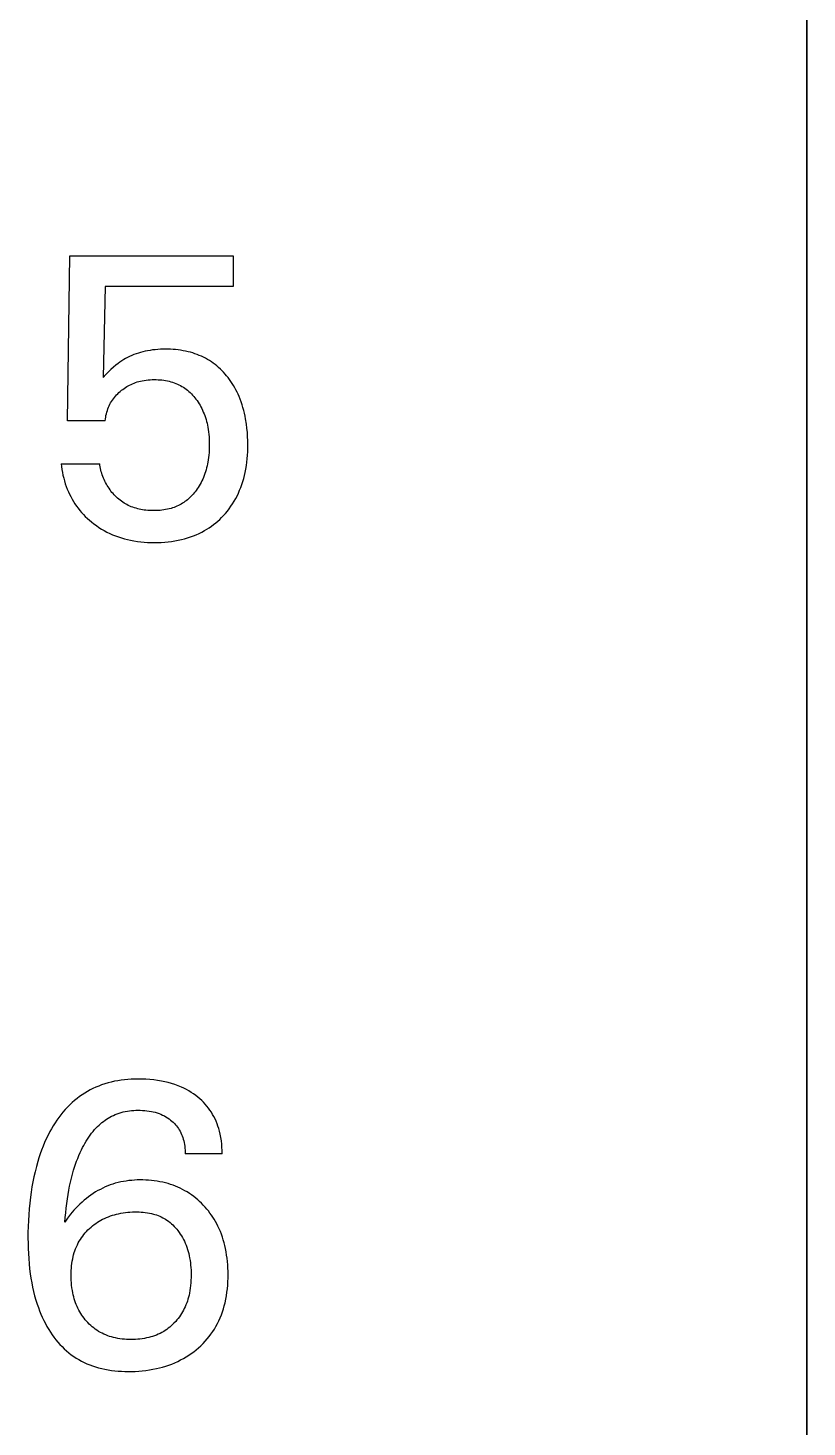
# Model space of a CAD drawing. Extents: x 10 to 622, y -523 to 292.
# Drawn here: x 296.551 to 297.503, y 103.135 to 104.844 of the extents above; entities that cross this region are included whole.
import ezdxf

# ---------------------------------------------------------------- set-up
doc = ezdxf.new("R2010")
doc.units = 0
doc.header["$LTSCALE"] = 5
doc.header["$MEASUREMENT"] = 0
doc.layers.get('0').update_dxf_attribs({"linetype": 'CONTINUOUS'})

msp = doc.modelspace()

# ---------------------------------------------------------------- linework, layer by layer
at = {"color": 7, "linetype": 'Continuous'}
for p, q in [((297.5029, 91.5918), (297.5029, 118.1169)), ((297.5029, 101.4931), (297.5029, 118.1169)), ((297.503, 91.5882), (297.503, 118.1133)), ((297.503, 101.4896), (297.503, 118.1133)), ((296.5996, 104.3641), (296.6025, 104.5654)), ((296.6025, 104.5654), (296.8018, 104.5654)), ((296.8018, 104.5654), (296.8018, 104.5278)), ((296.6457, 104.5278), (296.643, 104.417)), ((296.8018, 104.5278), (296.6457, 104.5278)), ((296.6635, 104.4357), (296.6613, 104.4341)), ((296.6658, 104.4373), (296.6635, 104.4357)), ((296.6682, 104.4387), (296.6658, 104.4373)), ((296.6705, 104.4401), (296.6682, 104.4387)), ((296.673, 104.4414), (296.6705, 104.4401)), ((296.6754, 104.4426), (296.673, 104.4414)), ((296.678, 104.4437), (296.6754, 104.4426)), ((296.6806, 104.4448), (296.678, 104.4437)), ((296.6833, 104.4458), (296.6806, 104.4448)), ((296.6861, 104.4467), (296.6833, 104.4458)), ((296.6889, 104.4475), (296.6861, 104.4467)), ((296.6917, 104.4483), (296.6889, 104.4475)), ((296.6945, 104.4489), (296.6917, 104.4483)), ((296.6973, 104.4495), (296.6945, 104.4489)), ((296.7004, 104.45), (296.6973, 104.4495)), ((296.7036, 104.4505), (296.7004, 104.45)), ((296.7067, 104.4508), (296.7036, 104.4505)), ((296.7099, 104.4511), (296.7067, 104.4508)), ((296.713, 104.4513), (296.7099, 104.4511)), ((296.7162, 104.4514), (296.713, 104.4513)), ((296.7194, 104.4514), (296.7162, 104.4514)), ((296.7225, 104.4514), (296.7194, 104.4514)), ((296.7255, 104.4513), (296.7225, 104.4514)), ((296.7286, 104.4511), (296.7255, 104.4513)), ((296.7317, 104.4509), (296.7286, 104.4511)), ((296.7348, 104.4505), (296.7317, 104.4509)), ((296.7378, 104.4501), (296.7348, 104.4505)), ((296.7409, 104.4496), (296.7378, 104.4501)), ((296.7439, 104.449), (296.7409, 104.4496)), ((296.7469, 104.4484), (296.7439, 104.449)), ((296.7499, 104.4476), (296.7469, 104.4484)), ((296.7526, 104.4468), (296.7499, 104.4476)), ((296.7552, 104.4459), (296.7526, 104.4468)), ((296.7579, 104.445), (296.7552, 104.4459)), ((296.7605, 104.4439), (296.7579, 104.445)), ((296.7631, 104.4428), (296.7605, 104.4439)), ((296.7656, 104.4416), (296.7631, 104.4428)), ((296.7681, 104.4403), (296.7656, 104.4416)), ((296.7706, 104.439), (296.7681, 104.4403)), ((296.773, 104.4375), (296.7706, 104.439)), ((296.7753, 104.436), (296.773, 104.4375)), ((296.7776, 104.4344), (296.7753, 104.436)), ((296.6463, 104.4204), (296.643, 104.417)), ((296.6496, 104.4238), (296.6463, 104.4204)), ((296.6526, 104.4267), (296.6496, 104.4238)), ((296.6557, 104.4295), (296.6526, 104.4267)), ((296.6585, 104.4319), (296.6557, 104.4295)), ((296.6613, 104.4341), (296.6585, 104.4319)), ((296.7799, 104.4327), (296.7776, 104.4344)), ((296.7821, 104.431), (296.7799, 104.4327)), ((296.7842, 104.4291), (296.7821, 104.431)), ((296.7863, 104.4272), (296.7842, 104.4291)), ((296.7883, 104.4253), (296.7863, 104.4272)), ((296.7903, 104.4232), (296.7883, 104.4253)), ((296.7921, 104.4211), (296.7903, 104.4232)), ((296.794, 104.419), (296.7921, 104.4211)), ((296.7957, 104.4168), (296.794, 104.419)), ((296.6655, 104.4012), (296.667, 104.4024)), ((296.667, 104.4024), (296.6686, 104.4035)), ((296.6686, 104.4035), (296.6703, 104.4046)), ((296.6703, 104.4046), (296.672, 104.4057)), ((296.672, 104.4057), (296.6737, 104.4067)), ((296.6737, 104.4067), (296.6754, 104.4076)), ((296.6754, 104.4076), (296.6772, 104.4085)), ((296.6772, 104.4085), (296.679, 104.4093)), ((296.679, 104.4093), (296.6809, 104.4101)), ((296.6809, 104.4101), (296.6828, 104.4108)), ((296.6828, 104.4108), (296.6847, 104.4114)), ((296.6847, 104.4114), (296.6867, 104.4119)), ((296.6867, 104.4119), (296.6886, 104.4124)), ((296.6886, 104.4124), (296.6906, 104.4129)), ((296.6906, 104.4129), (296.6931, 104.4133)), ((296.6931, 104.4133), (296.6956, 104.4137)), ((296.6956, 104.4137), (296.6981, 104.414)), ((296.6981, 104.414), (296.7006, 104.4142)), ((296.7006, 104.4142), (296.7032, 104.4143)), ((296.7032, 104.4143), (296.7057, 104.4143)), ((296.7057, 104.4143), (296.708, 104.4143)), ((296.708, 104.4143), (296.7103, 104.4142)), ((296.7103, 104.4142), (296.7125, 104.4141)), ((296.7125, 104.4141), (296.7148, 104.4139)), ((296.7148, 104.4139), (296.7171, 104.4136)), ((296.7171, 104.4136), (296.7193, 104.4132)), ((296.7193, 104.4132), (296.7216, 104.4128)), ((296.7216, 104.4128), (296.7238, 104.4123)), ((296.7238, 104.4123), (296.726, 104.4117)), ((296.726, 104.4117), (296.728, 104.4111)), ((296.728, 104.4111), (296.73, 104.4104)), ((296.73, 104.4104), (296.7319, 104.4096)), ((296.7319, 104.4096), (296.7338, 104.4088)), ((296.7338, 104.4088), (296.7357, 104.4079)), ((296.7357, 104.4079), (296.7376, 104.407)), ((296.7376, 104.407), (296.7394, 104.406)), ((296.7394, 104.406), (296.7412, 104.4049)), ((296.7412, 104.4049), (296.7429, 104.4037)), ((296.7429, 104.4037), (296.7446, 104.4025)), ((296.7446, 104.4025), (296.7463, 104.4012)), ((296.7975, 104.4144), (296.7957, 104.4168)), ((296.7992, 104.412), (296.7975, 104.4144)), ((296.8009, 104.4095), (296.7992, 104.412)), ((296.8024, 104.4069), (296.8009, 104.4095)), ((296.8039, 104.4044), (296.8024, 104.4069)), ((296.8053, 104.4017), (296.8039, 104.4044)), ((296.8067, 104.3991), (296.8053, 104.4017)), ((296.6514, 104.3841), (296.6523, 104.3859)), ((296.6523, 104.3859), (296.6533, 104.3876)), ((296.6533, 104.3876), (296.6544, 104.3893)), ((296.6544, 104.3893), (296.6556, 104.391)), ((296.6556, 104.391), (296.6568, 104.3926)), ((296.6568, 104.3926), (296.6581, 104.3942)), ((296.6581, 104.3942), (296.6595, 104.3957)), ((296.6595, 104.3957), (296.6609, 104.3971)), ((296.6609, 104.3971), (296.6624, 104.3985)), ((296.6624, 104.3985), (296.6639, 104.3999)), ((296.6639, 104.3999), (296.6655, 104.4012)), ((296.7463, 104.4012), (296.7479, 104.3998)), ((296.7479, 104.3998), (296.7494, 104.3984)), ((296.7494, 104.3984), (296.7509, 104.3969)), ((296.7509, 104.3969), (296.7524, 104.3953)), ((296.7524, 104.3953), (296.7538, 104.3937)), ((296.7538, 104.3937), (296.7551, 104.3921)), ((296.7551, 104.3921), (296.7565, 104.3904)), ((296.7565, 104.3904), (296.7578, 104.3886)), ((296.7578, 104.3886), (296.7591, 104.3867)), ((296.7591, 104.3867), (296.7603, 104.3848)), ((296.7603, 104.3848), (296.7615, 104.3829)), ((296.8079, 104.3964), (296.8067, 104.3991)), ((296.8091, 104.3937), (296.8079, 104.3964)), ((296.8105, 104.3903), (296.8091, 104.3937)), ((296.8117, 104.387), (296.8105, 104.3903)), ((296.8129, 104.3836), (296.8117, 104.387)), ((296.6459, 104.3662), (296.6462, 104.3683)), ((296.6462, 104.3683), (296.6466, 104.3704)), ((296.6466, 104.3704), (296.6471, 104.3725)), ((296.6471, 104.3725), (296.6476, 104.3746)), ((296.6476, 104.3746), (296.6483, 104.3766)), ((296.6483, 104.3766), (296.649, 104.3786)), ((296.649, 104.3786), (296.6497, 104.3805)), ((296.6497, 104.3805), (296.6505, 104.3823)), ((296.6505, 104.3823), (296.6514, 104.3841)), ((296.7615, 104.3829), (296.7626, 104.3809)), ((296.7626, 104.3809), (296.7636, 104.3789)), ((296.7636, 104.3789), (296.7646, 104.3768)), ((296.7646, 104.3768), (296.7655, 104.3747)), ((296.7655, 104.3747), (296.7664, 104.3725)), ((296.7664, 104.3725), (296.7673, 104.3703)), ((296.7673, 104.3703), (296.7681, 104.368)), ((296.7681, 104.368), (296.7688, 104.3657)), ((296.8139, 104.3802), (296.8129, 104.3836)), ((296.8149, 104.3767), (296.8139, 104.3802)), ((296.8157, 104.3733), (296.8149, 104.3767)), ((296.8165, 104.3698), (296.8157, 104.3733)), ((296.8172, 104.3663), (296.8165, 104.3698)), ((296.6457, 104.3641), (296.5996, 104.3641)), ((296.6457, 104.3641), (296.6459, 104.3662)), ((296.7688, 104.3657), (296.7694, 104.3633)), ((296.7694, 104.3633), (296.77, 104.361)), ((296.77, 104.361), (296.7705, 104.3586)), ((296.7705, 104.3586), (296.771, 104.3563)), ((296.771, 104.3563), (296.7715, 104.3533)), ((296.7715, 104.3533), (296.7719, 104.3503)), ((296.7719, 104.3503), (296.7722, 104.3472)), ((296.8182, 104.36), (296.8172, 104.3663)), ((296.8188, 104.3549), (296.8182, 104.36)), ((296.8193, 104.3498), (296.8188, 104.3549)), ((296.7722, 104.3472), (296.7725, 104.3442)), ((296.7725, 104.3442), (296.7727, 104.3412)), ((296.7727, 104.3412), (296.7728, 104.3381)), ((296.7728, 104.3381), (296.7728, 104.3351)), ((296.7728, 104.3351), (296.7728, 104.3318)), ((296.8196, 104.3448), (296.8193, 104.3498)), ((296.8198, 104.3397), (296.8196, 104.3448)), ((296.8199, 104.3346), (296.8198, 104.3397)), ((296.8198, 104.3303), (296.8199, 104.3346)), ((296.7715, 104.3165), (296.771, 104.3136)), ((296.7719, 104.3193), (296.7715, 104.3165)), ((296.7722, 104.3222), (296.7719, 104.3193)), ((296.7725, 104.3254), (296.7722, 104.3222)), ((296.7727, 104.3286), (296.7725, 104.3254)), ((296.7728, 104.3318), (296.7727, 104.3286)), ((296.8186, 104.3134), (296.8191, 104.3176)), ((296.8191, 104.3176), (296.8194, 104.3219)), ((296.8194, 104.3219), (296.8197, 104.3261)), ((296.8197, 104.3261), (296.8198, 104.3303)), ((296.5918, 104.3116), (296.5922, 104.3081)), ((296.5918, 104.3116), (296.6389, 104.3116)), ((296.5922, 104.3081), (296.5927, 104.3045)), ((296.5927, 104.3045), (296.5933, 104.301)), ((296.5933, 104.301), (296.594, 104.2975)), ((296.6391, 104.3097), (296.6389, 104.3116)), ((296.6394, 104.3077), (296.6391, 104.3097)), ((296.6398, 104.3057), (296.6394, 104.3077)), ((296.6403, 104.3038), (296.6398, 104.3057)), ((296.6408, 104.3018), (296.6403, 104.3038)), ((296.6414, 104.2999), (296.6408, 104.3018)), ((296.642, 104.2979), (296.6414, 104.2999)), ((296.7674, 104.2995), (296.7665, 104.2972)), ((296.7681, 104.3018), (296.7674, 104.2995)), ((296.7688, 104.3041), (296.7681, 104.3018)), ((296.7695, 104.3065), (296.7688, 104.3041)), ((296.77, 104.3089), (296.7695, 104.3065)), ((296.7706, 104.3113), (296.77, 104.3089)), ((296.771, 104.3136), (296.7706, 104.3113)), ((296.8157, 104.2972), (296.8166, 104.3009)), ((296.8166, 104.3009), (296.8174, 104.3051)), ((296.8174, 104.3051), (296.8181, 104.3092)), ((296.8181, 104.3092), (296.8186, 104.3134)), ((296.594, 104.2975), (296.5949, 104.294)), ((296.5949, 104.294), (296.5958, 104.2905)), ((296.5958, 104.2905), (296.5969, 104.2871)), ((296.5969, 104.2871), (296.5981, 104.2837)), ((296.5981, 104.2837), (296.5993, 104.2805)), ((296.6427, 104.296), (296.642, 104.2979)), ((296.6435, 104.2941), (296.6427, 104.296)), ((296.6443, 104.2922), (296.6435, 104.2941)), ((296.6452, 104.2904), (296.6443, 104.2922)), ((296.6461, 104.2885), (296.6452, 104.2904)), ((296.6471, 104.2867), (296.6461, 104.2885)), ((296.6481, 104.2849), (296.6471, 104.2867)), ((296.6492, 104.2832), (296.6481, 104.2849)), ((296.6503, 104.2815), (296.6492, 104.2832)), ((296.7593, 104.2827), (296.758, 104.2808)), ((296.7605, 104.2847), (296.7593, 104.2827)), ((296.7617, 104.2867), (296.7605, 104.2847)), ((296.7627, 104.2887), (296.7617, 104.2867)), ((296.7638, 104.2908), (296.7627, 104.2887)), ((296.7647, 104.2928), (296.7638, 104.2908)), ((296.7656, 104.2949), (296.7647, 104.2928)), ((296.7665, 104.2972), (296.7656, 104.2949)), ((296.8098, 104.2791), (296.8112, 104.2826)), ((296.8112, 104.2826), (296.8125, 104.2862)), ((296.8125, 104.2862), (296.8137, 104.2898)), ((296.8137, 104.2898), (296.8148, 104.2935)), ((296.8148, 104.2935), (296.8157, 104.2972)), ((296.5993, 104.2805), (296.6006, 104.2774)), ((296.6006, 104.2774), (296.602, 104.2744)), ((296.602, 104.2744), (296.6035, 104.2714)), ((296.6035, 104.2714), (296.6051, 104.2684)), ((296.6051, 104.2684), (296.6067, 104.2655)), ((296.6067, 104.2655), (296.6085, 104.2627)), ((296.6515, 104.2798), (296.6503, 104.2815)), ((296.6527, 104.2782), (296.6515, 104.2798)), ((296.6539, 104.2766), (296.6527, 104.2782)), ((296.6552, 104.2751), (296.6539, 104.2766)), ((296.6566, 104.2736), (296.6552, 104.2751)), ((296.6579, 104.2722), (296.6566, 104.2736)), ((296.6594, 104.2708), (296.6579, 104.2722)), ((296.6608, 104.2695), (296.6594, 104.2708)), ((296.6623, 104.2682), (296.6608, 104.2695)), ((296.6638, 104.2669), (296.6623, 104.2682)), ((296.6654, 104.2657), (296.6638, 104.2669)), ((296.667, 104.2646), (296.6654, 104.2657)), ((296.7431, 104.2653), (296.7416, 104.2642)), ((296.7447, 104.2664), (296.7431, 104.2653)), ((296.7462, 104.2676), (296.7447, 104.2664)), ((296.7476, 104.2689), (296.7462, 104.2676)), ((296.7491, 104.2702), (296.7476, 104.2689)), ((296.7504, 104.2716), (296.7491, 104.2702)), ((296.7518, 104.273), (296.7504, 104.2716)), ((296.7531, 104.2744), (296.7518, 104.273)), ((296.7543, 104.2759), (296.7531, 104.2744)), ((296.7555, 104.2774), (296.7543, 104.2759)), ((296.7567, 104.2789), (296.7555, 104.2774)), ((296.758, 104.2808), (296.7567, 104.2789)), ((296.8013, 104.2626), (296.8032, 104.2657)), ((296.8032, 104.2657), (296.805, 104.2689)), ((296.805, 104.2689), (296.8067, 104.2721)), ((296.8067, 104.2721), (296.8083, 104.2756)), ((296.8083, 104.2756), (296.8098, 104.2791)), ((296.6085, 104.2627), (296.6104, 104.2599)), ((296.6104, 104.2599), (296.6124, 104.2572)), ((296.6124, 104.2572), (296.6145, 104.2546)), ((296.6145, 104.2546), (296.6167, 104.252)), ((296.6167, 104.252), (296.619, 104.2496)), ((296.619, 104.2496), (296.6213, 104.2471)), ((296.6687, 104.2635), (296.667, 104.2646)), ((296.6703, 104.2625), (296.6687, 104.2635)), ((296.672, 104.2616), (296.6703, 104.2625)), ((296.6738, 104.2607), (296.672, 104.2616)), ((296.6756, 104.2598), (296.6738, 104.2607)), ((296.6775, 104.259), (296.6756, 104.2598)), ((296.6794, 104.2583), (296.6775, 104.259)), ((296.6813, 104.2577), (296.6794, 104.2583)), ((296.6833, 104.2571), (296.6813, 104.2577)), ((296.6853, 104.2566), (296.6833, 104.2571)), ((296.6873, 104.2561), (296.6853, 104.2566)), ((296.6893, 104.2557), (296.6873, 104.2561)), ((296.6913, 104.2553), (296.6893, 104.2557)), ((296.6933, 104.255), (296.6913, 104.2553)), ((296.6954, 104.2548), (296.6933, 104.255)), ((296.6975, 104.2546), (296.6954, 104.2548)), ((296.6995, 104.2545), (296.6975, 104.2546)), ((296.7016, 104.2544), (296.6995, 104.2545)), ((296.7036, 104.2543), (296.7016, 104.2544)), ((296.7057, 104.2543), (296.7036, 104.2543)), ((296.708, 104.2544), (296.7057, 104.2543)), ((296.7103, 104.2545), (296.708, 104.2544)), ((296.7126, 104.2546), (296.7103, 104.2545)), ((296.7149, 104.2548), (296.7126, 104.2546)), ((296.7172, 104.2551), (296.7149, 104.2548)), ((296.7194, 104.2555), (296.7172, 104.2551)), ((296.7217, 104.2559), (296.7194, 104.2555)), ((296.7239, 104.2564), (296.7217, 104.2559)), ((296.7261, 104.257), (296.7239, 104.2564)), ((296.7279, 104.2576), (296.7261, 104.257)), ((296.7297, 104.2582), (296.7279, 104.2576)), ((296.7315, 104.2589), (296.7297, 104.2582)), ((296.7332, 104.2596), (296.7315, 104.2589)), ((296.735, 104.2604), (296.7332, 104.2596)), ((296.7367, 104.2613), (296.735, 104.2604)), ((296.7383, 104.2622), (296.7367, 104.2613)), ((296.74, 104.2632), (296.7383, 104.2622)), ((296.7416, 104.2642), (296.74, 104.2632)), ((296.7878, 104.2458), (296.7901, 104.2482)), ((296.7901, 104.2482), (296.7926, 104.2509)), ((296.7926, 104.2509), (296.7949, 104.2537)), ((296.7949, 104.2537), (296.7971, 104.2566)), ((296.7971, 104.2566), (296.7992, 104.2596)), ((296.7992, 104.2596), (296.8013, 104.2626)), ((296.6213, 104.2471), (296.6238, 104.2448)), ((296.6238, 104.2448), (296.6263, 104.2426)), ((296.6263, 104.2426), (296.6289, 104.2404)), ((296.6289, 104.2404), (296.6318, 104.2381)), ((296.6318, 104.2381), (296.6349, 104.2359)), ((296.6349, 104.2359), (296.638, 104.2338)), ((296.638, 104.2338), (296.6411, 104.2318)), ((296.6411, 104.2318), (296.6444, 104.2299)), ((296.7671, 104.2299), (296.7699, 104.2316)), ((296.7699, 104.2316), (296.7727, 104.2334)), ((296.7727, 104.2334), (296.7754, 104.2352)), ((296.7754, 104.2352), (296.778, 104.2372)), ((296.778, 104.2372), (296.7806, 104.2392)), ((296.7806, 104.2392), (296.7831, 104.2413)), ((296.7831, 104.2413), (296.7855, 104.2436)), ((296.7855, 104.2436), (296.7878, 104.2458)), ((296.6444, 104.2299), (296.6477, 104.2281)), ((296.6477, 104.2281), (296.6511, 104.2264)), ((296.6511, 104.2264), (296.6546, 104.2249)), ((296.6546, 104.2249), (296.6582, 104.2234)), ((296.6582, 104.2234), (296.6618, 104.2221)), ((296.6618, 104.2221), (296.6655, 104.2209)), ((296.6655, 104.2209), (296.6692, 104.2199)), ((296.6692, 104.2199), (296.6729, 104.2189)), ((296.6729, 104.2189), (296.6767, 104.2181)), ((296.6767, 104.2181), (296.6808, 104.2173)), ((296.6808, 104.2173), (296.6849, 104.2167)), ((296.6849, 104.2167), (296.689, 104.2162)), ((296.689, 104.2162), (296.6932, 104.2158)), ((296.6932, 104.2158), (296.6974, 104.2155)), ((296.6974, 104.2155), (296.7015, 104.2153)), ((296.7015, 104.2153), (296.7057, 104.2153)), ((296.7057, 104.2153), (296.7099, 104.2153)), ((296.7099, 104.2153), (296.7141, 104.2155)), ((296.7141, 104.2155), (296.7183, 104.2157)), ((296.7183, 104.2157), (296.7224, 104.2161)), ((296.7224, 104.2161), (296.7266, 104.2166)), ((296.7266, 104.2166), (296.7307, 104.2173)), ((296.7307, 104.2173), (296.7349, 104.218)), ((296.7349, 104.218), (296.7389, 104.2189)), ((296.7389, 104.2189), (296.7426, 104.2199)), ((296.7426, 104.2199), (296.7462, 104.2209)), ((296.7462, 104.2209), (296.7498, 104.2221)), ((296.7498, 104.2221), (296.7534, 104.2234)), ((296.7534, 104.2234), (296.7569, 104.2249)), ((296.7569, 104.2249), (296.7604, 104.2264)), ((296.7604, 104.2264), (296.7638, 104.2281)), ((296.7638, 104.2281), (296.7671, 104.2299)), ((296.6307, 103.5485), (296.6273, 103.5467)), ((296.6341, 103.5501), (296.6307, 103.5485)), ((296.6377, 103.5515), (296.6341, 103.5501)), ((296.6412, 103.5529), (296.6377, 103.5515)), ((296.6451, 103.5542), (296.6412, 103.5529)), ((296.6491, 103.5554), (296.6451, 103.5542)), ((296.653, 103.5564), (296.6491, 103.5554)), ((296.6571, 103.5573), (296.653, 103.5564)), ((296.6611, 103.558), (296.6571, 103.5573)), ((296.6652, 103.5586), (296.6611, 103.558)), ((296.6693, 103.5591), (296.6652, 103.5586)), ((296.6734, 103.5595), (296.6693, 103.5591)), ((296.6775, 103.5598), (296.6734, 103.5595)), ((296.6816, 103.56), (296.6775, 103.5598)), ((296.6857, 103.56), (296.6816, 103.56)), ((296.6905, 103.56), (296.6857, 103.56)), ((296.6953, 103.5598), (296.6905, 103.56)), ((296.7001, 103.5595), (296.6953, 103.5598)), ((296.7049, 103.559), (296.7001, 103.5595)), ((296.7096, 103.5584), (296.7049, 103.559)), ((296.7143, 103.5576), (296.7096, 103.5584)), ((296.7185, 103.5567), (296.7143, 103.5576)), ((296.7226, 103.5557), (296.7185, 103.5567)), ((296.7267, 103.5546), (296.7226, 103.5557)), ((296.7308, 103.5533), (296.7267, 103.5546)), ((296.7348, 103.5518), (296.7308, 103.5533)), ((296.7387, 103.5502), (296.7348, 103.5518)), ((296.7418, 103.5487), (296.7387, 103.5502)), ((296.7448, 103.5472), (296.7418, 103.5487)), ((296.7478, 103.5455), (296.7448, 103.5472)), ((296.6054, 103.5315), (296.6024, 103.5287)), ((296.6082, 103.534), (296.6054, 103.5315)), ((296.6112, 103.5364), (296.6082, 103.534)), ((296.6143, 103.5387), (296.6112, 103.5364)), ((296.6174, 103.5409), (296.6143, 103.5387)), ((296.6206, 103.5429), (296.6174, 103.5409)), ((296.6239, 103.5449), (296.6206, 103.5429)), ((296.6273, 103.5467), (296.6239, 103.5449)), ((296.7507, 103.5438), (296.7478, 103.5455)), ((296.7535, 103.5419), (296.7507, 103.5438)), ((296.7562, 103.5399), (296.7535, 103.5419)), ((296.7589, 103.5378), (296.7562, 103.5399)), ((296.7612, 103.5358), (296.7589, 103.5378)), ((296.7635, 103.5337), (296.7612, 103.5358)), ((296.7657, 103.5316), (296.7635, 103.5337)), ((296.7678, 103.5293), (296.7657, 103.5316)), ((296.589, 103.5132), (296.5866, 103.5099)), ((296.5915, 103.5165), (296.589, 103.5132)), ((296.594, 103.5197), (296.5915, 103.5165)), ((296.5967, 103.5228), (296.594, 103.5197)), ((296.5995, 103.5258), (296.5967, 103.5228)), ((296.6024, 103.5287), (296.5995, 103.5258)), ((296.6494, 103.5123), (296.6514, 103.5135)), ((296.6514, 103.5135), (296.6535, 103.5146)), ((296.6535, 103.5146), (296.6556, 103.5156)), ((296.6556, 103.5156), (296.6578, 103.5166)), ((296.6578, 103.5166), (296.6602, 103.5175)), ((296.6602, 103.5175), (296.6626, 103.5184)), ((296.6626, 103.5184), (296.6651, 103.5192)), ((296.6651, 103.5192), (296.6676, 103.5198)), ((296.6676, 103.5198), (296.6702, 103.5204)), ((296.6702, 103.5204), (296.6727, 103.5209)), ((296.6727, 103.5209), (296.6753, 103.5212)), ((296.6753, 103.5212), (296.6779, 103.5215)), ((296.6779, 103.5215), (296.6805, 103.5218)), ((296.6805, 103.5218), (296.6831, 103.5219)), ((296.6831, 103.5219), (296.6857, 103.522)), ((296.6857, 103.522), (296.6884, 103.5219)), ((296.6884, 103.5219), (296.6912, 103.5218)), ((296.6912, 103.5218), (296.6939, 103.5216)), ((296.6939, 103.5216), (296.6966, 103.5213)), ((296.6966, 103.5213), (296.6993, 103.521)), ((296.6993, 103.521), (296.702, 103.5205)), ((296.702, 103.5205), (296.7044, 103.52)), ((296.7044, 103.52), (296.7067, 103.5194)), ((296.7067, 103.5194), (296.7091, 103.5187)), ((296.7091, 103.5187), (296.7114, 103.5179)), ((296.7114, 103.5179), (296.7136, 103.517)), ((296.7136, 103.517), (296.7158, 103.516)), ((296.7158, 103.516), (296.7179, 103.515)), ((296.7179, 103.515), (296.7198, 103.5139)), ((296.7198, 103.5139), (296.7218, 103.5127)), ((296.7698, 103.527), (296.7678, 103.5293)), ((296.7718, 103.5246), (296.7698, 103.527)), ((296.7736, 103.5221), (296.7718, 103.5246)), ((296.7753, 103.5195), (296.7736, 103.5221)), ((296.7769, 103.5168), (296.7753, 103.5195)), ((296.7784, 103.5141), (296.7769, 103.5168)), ((296.7798, 103.5113), (296.7784, 103.5141)), ((296.5781, 103.4959), (296.5758, 103.4914)), ((296.5801, 103.4994), (296.5781, 103.4959)), ((296.5822, 103.503), (296.5801, 103.4994)), ((296.5844, 103.5065), (296.5822, 103.503)), ((296.5866, 103.5099), (296.5844, 103.5065)), ((296.629, 103.4938), (296.6308, 103.4961)), ((296.6308, 103.4961), (296.6327, 103.4983)), ((296.6327, 103.4983), (296.6347, 103.5005)), ((296.6347, 103.5005), (296.6364, 103.5022)), ((296.6364, 103.5022), (296.6381, 103.5038)), ((296.6381, 103.5038), (296.6399, 103.5054)), ((296.6399, 103.5054), (296.6417, 103.5069)), ((296.6417, 103.5069), (296.6436, 103.5083)), ((296.6436, 103.5083), (296.6455, 103.5097)), ((296.6455, 103.5097), (296.6474, 103.511)), ((296.6474, 103.511), (296.6494, 103.5123)), ((296.7218, 103.5127), (296.7236, 103.5114)), ((296.7236, 103.5114), (296.7254, 103.51)), ((296.7254, 103.51), (296.7272, 103.5085)), ((296.7272, 103.5085), (296.7286, 103.5072)), ((296.7286, 103.5072), (296.7301, 103.5058)), ((296.7301, 103.5058), (296.7314, 103.5043)), ((296.7314, 103.5043), (296.7327, 103.5028)), ((296.7327, 103.5028), (296.7339, 103.5012)), ((296.7339, 103.5012), (296.7351, 103.4996)), ((296.7351, 103.4996), (296.7361, 103.4979)), ((296.7361, 103.4979), (296.7371, 103.4962)), ((296.7371, 103.4962), (296.7381, 103.4943)), ((296.7811, 103.5084), (296.7798, 103.5113)), ((296.7823, 103.5055), (296.7811, 103.5084)), ((296.7833, 103.5025), (296.7823, 103.5055)), ((296.7843, 103.4995), (296.7833, 103.5025)), ((296.7851, 103.4965), (296.7843, 103.4995)), ((296.7861, 103.4926), (296.7851, 103.4965)), ((296.5716, 103.4825), (296.5697, 103.4779)), ((296.5737, 103.487), (296.5716, 103.4825)), ((296.5758, 103.4914), (296.5737, 103.487)), ((296.618, 103.4763), (296.6194, 103.4789)), ((296.6194, 103.4789), (296.6208, 103.4815)), ((296.6208, 103.4815), (296.6223, 103.4841)), ((296.6223, 103.4841), (296.6238, 103.4866)), ((296.6238, 103.4866), (296.6255, 103.489)), ((296.6255, 103.489), (296.6272, 103.4914)), ((296.6272, 103.4914), (296.629, 103.4938)), ((296.7381, 103.4943), (296.7389, 103.4925)), ((296.7389, 103.4925), (296.7397, 103.4906)), ((296.7397, 103.4906), (296.7404, 103.4886)), ((296.7404, 103.4886), (296.741, 103.4867)), ((296.741, 103.4867), (296.7415, 103.4847)), ((296.7415, 103.4847), (296.742, 103.4824)), ((296.742, 103.4824), (296.7424, 103.4802)), ((296.7424, 103.4802), (296.7428, 103.4779)), ((296.7868, 103.4886), (296.7861, 103.4926)), ((296.7875, 103.4847), (296.7868, 103.4886)), ((296.7879, 103.4807), (296.7875, 103.4847)), ((296.7882, 103.4767), (296.7879, 103.4807)), ((296.5647, 103.4639), (296.5632, 103.4592)), ((296.5662, 103.4686), (296.5647, 103.4639)), ((296.5679, 103.4733), (296.5662, 103.4686)), ((296.5697, 103.4779), (296.5679, 103.4733)), ((296.6107, 103.4596), (296.6121, 103.4631)), ((296.6121, 103.4631), (296.6135, 103.4667)), ((296.6135, 103.4667), (296.615, 103.4702)), ((296.615, 103.4702), (296.6167, 103.4737)), ((296.6167, 103.4737), (296.618, 103.4763)), ((296.7428, 103.4779), (296.743, 103.4756)), ((296.743, 103.4756), (296.7432, 103.4733)), ((296.7432, 103.4733), (296.7433, 103.471)), ((296.7433, 103.471), (296.7433, 103.4688)), ((296.7884, 103.4688), (296.7433, 103.4688)), ((296.7884, 103.4727), (296.7882, 103.4767)), ((296.7884, 103.4688), (296.7884, 103.4727)), ((296.5599, 103.4469), (296.5585, 103.4407)), ((296.5615, 103.4531), (296.5599, 103.4469)), ((296.5632, 103.4592), (296.5615, 103.4531)), ((296.6057, 103.4438), (296.607, 103.4487)), ((296.607, 103.4487), (296.6082, 103.4523)), ((296.6082, 103.4523), (296.6094, 103.4559)), ((296.6094, 103.4559), (296.6107, 103.4596)), ((296.5561, 103.4283), (296.5551, 103.422)), ((296.5573, 103.4345), (296.5561, 103.4283)), ((296.5585, 103.4407), (296.5573, 103.4345)), ((296.6012, 103.4242), (296.6021, 103.4291)), ((296.6021, 103.4291), (296.6032, 103.4341)), ((296.6032, 103.4341), (296.6044, 103.439)), ((296.6044, 103.439), (296.6057, 103.4438)), ((296.6456, 103.4282), (296.6426, 103.4268)), ((296.6487, 103.4295), (296.6456, 103.4282)), ((296.6518, 103.4307), (296.6487, 103.4295)), ((296.6549, 103.4317), (296.6518, 103.4307)), ((296.658, 103.4327), (296.6549, 103.4317)), ((296.6613, 103.4336), (296.658, 103.4327)), ((296.6646, 103.4343), (296.6613, 103.4336)), ((296.6679, 103.435), (296.6646, 103.4343)), ((296.6713, 103.4355), (296.6679, 103.435)), ((296.6746, 103.436), (296.6713, 103.4355)), ((296.678, 103.4363), (296.6746, 103.436)), ((296.6814, 103.4366), (296.678, 103.4363)), ((296.6848, 103.4368), (296.6814, 103.4366)), ((296.6881, 103.4368), (296.6848, 103.4368)), ((296.6916, 103.4368), (296.6881, 103.4368)), ((296.6951, 103.4367), (296.6916, 103.4368)), ((296.6986, 103.4365), (296.6951, 103.4367)), ((296.7021, 103.4362), (296.6986, 103.4365)), ((296.7056, 103.4358), (296.7021, 103.4362)), ((296.7091, 103.4353), (296.7056, 103.4358)), ((296.7125, 103.4347), (296.7091, 103.4353)), ((296.7159, 103.434), (296.7125, 103.4347)), ((296.7193, 103.4331), (296.7159, 103.434)), ((296.7224, 103.4323), (296.7193, 103.4331)), ((296.7255, 103.4313), (296.7224, 103.4323)), ((296.7285, 103.4303), (296.7255, 103.4313)), ((296.7315, 103.4292), (296.7285, 103.4303)), ((296.7345, 103.428), (296.7315, 103.4292)), ((296.7374, 103.4266), (296.7345, 103.428)), ((296.5543, 103.4157), (296.5534, 103.4086)), ((296.5551, 103.422), (296.5543, 103.4157)), ((296.5986, 103.408), (296.5994, 103.4136)), ((296.5994, 103.4136), (296.6003, 103.4192)), ((296.6003, 103.4192), (296.6012, 103.4242)), ((296.6199, 103.412), (296.6173, 103.4097)), ((296.6226, 103.4142), (296.6199, 103.412)), ((296.6254, 103.4163), (296.6226, 103.4142)), ((296.6282, 103.4184), (296.6254, 103.4163)), ((296.6311, 103.4203), (296.6282, 103.4184)), ((296.6339, 103.4221), (296.6311, 103.4203)), ((296.6368, 103.4238), (296.6339, 103.4221)), ((296.6397, 103.4253), (296.6368, 103.4238)), ((296.6426, 103.4268), (296.6397, 103.4253)), ((296.7402, 103.4252), (296.7374, 103.4266)), ((296.7431, 103.4237), (296.7402, 103.4252)), ((296.7458, 103.4221), (296.7431, 103.4237)), ((296.7485, 103.4204), (296.7458, 103.4221)), ((296.7511, 103.4186), (296.7485, 103.4204)), ((296.7537, 103.4167), (296.7511, 103.4186)), ((296.7562, 103.4147), (296.7537, 103.4167)), ((296.7586, 103.4126), (296.7562, 103.4147)), ((296.761, 103.4105), (296.7586, 103.4126)), ((296.7633, 103.4083), (296.761, 103.4105)), ((296.5522, 103.3943), (296.5518, 103.3871)), ((296.5527, 103.4015), (296.5522, 103.3943)), ((296.5534, 103.4086), (296.5527, 103.4015)), ((296.5969, 103.391), (296.5974, 103.3967)), ((296.5974, 103.3967), (296.598, 103.4023)), ((296.598, 103.4023), (296.5986, 103.408)), ((296.6033, 103.3949), (296.5996, 103.3901)), ((296.6074, 103.3997), (296.6033, 103.3949)), ((296.6098, 103.4023), (296.6074, 103.3997)), ((296.6122, 103.4048), (296.6098, 103.4023)), ((296.6147, 103.4073), (296.6122, 103.4048)), ((296.6173, 103.4097), (296.6147, 103.4073)), ((296.652, 103.3928), (296.6544, 103.3936)), ((296.6544, 103.3936), (296.6569, 103.3943)), ((296.6569, 103.3943), (296.6594, 103.395)), ((296.6594, 103.395), (296.6619, 103.3955)), ((296.6619, 103.3955), (296.6647, 103.3961)), ((296.6647, 103.3961), (296.6675, 103.3966)), ((296.6675, 103.3966), (296.6703, 103.397)), ((296.6703, 103.397), (296.6731, 103.3973)), ((296.6731, 103.3973), (296.6759, 103.3975)), ((296.6759, 103.3975), (296.6788, 103.3977)), ((296.6788, 103.3977), (296.6816, 103.3978)), ((296.6816, 103.3978), (296.6845, 103.3978)), ((296.6845, 103.3978), (296.687, 103.3977)), ((296.687, 103.3977), (296.6895, 103.3976)), ((296.6895, 103.3976), (296.6921, 103.3974)), ((296.6921, 103.3974), (296.6946, 103.3972)), ((296.6946, 103.3972), (296.6971, 103.3968)), ((296.6971, 103.3968), (296.6996, 103.3964)), ((296.6996, 103.3964), (296.702, 103.3959)), ((296.702, 103.3959), (296.7045, 103.3952)), ((296.7045, 103.3952), (296.7064, 103.3947)), ((296.7064, 103.3947), (296.7084, 103.394)), ((296.7084, 103.394), (296.7103, 103.3933)), ((296.7655, 103.406), (296.7633, 103.4083)), ((296.7677, 103.4036), (296.7655, 103.406)), ((296.7697, 103.4013), (296.7677, 103.4036)), ((296.7717, 103.3989), (296.7697, 103.4013)), ((296.7736, 103.3964), (296.7717, 103.3989)), ((296.7754, 103.3939), (296.7736, 103.3964)), ((296.7771, 103.3913), (296.7754, 103.3939)), ((296.5515, 103.3799), (296.5513, 103.3728)), ((296.5518, 103.3871), (296.5515, 103.3799)), ((296.5964, 103.3853), (296.5969, 103.391)), ((296.598, 103.3877), (296.5964, 103.3853)), ((296.5996, 103.3901), (296.598, 103.3877)), ((296.6246, 103.3758), (296.6264, 103.3775)), ((296.6264, 103.3775), (296.6283, 103.3792)), ((296.6283, 103.3792), (296.6302, 103.3808)), ((296.6302, 103.3808), (296.6321, 103.3823)), ((296.6321, 103.3823), (296.6341, 103.3837)), ((296.6341, 103.3837), (296.6361, 103.3851)), ((296.6361, 103.3851), (296.6382, 103.3864)), ((296.6382, 103.3864), (296.6404, 103.3876)), ((296.6404, 103.3876), (296.6425, 103.3888)), ((296.6425, 103.3888), (296.6448, 103.3899)), ((296.6448, 103.3899), (296.6472, 103.3909)), ((296.6472, 103.3909), (296.6496, 103.3919)), ((296.6496, 103.3919), (296.652, 103.3928)), ((296.7103, 103.3933), (296.7122, 103.3925)), ((296.7122, 103.3925), (296.714, 103.3917)), ((296.714, 103.3917), (296.7159, 103.3907)), ((296.7159, 103.3907), (296.7177, 103.3898)), ((296.7177, 103.3898), (296.7194, 103.3887)), ((296.7194, 103.3887), (296.7211, 103.3876)), ((296.7211, 103.3876), (296.723, 103.3863)), ((296.723, 103.3863), (296.7248, 103.3848)), ((296.7248, 103.3848), (296.7266, 103.3833)), ((296.7266, 103.3833), (296.7283, 103.3818)), ((296.7283, 103.3818), (296.73, 103.3801)), ((296.73, 103.3801), (296.7315, 103.3784)), ((296.7315, 103.3784), (296.733, 103.3767)), ((296.733, 103.3767), (296.7345, 103.3749)), ((296.7788, 103.3887), (296.7771, 103.3913)), ((296.7803, 103.386), (296.7788, 103.3887)), ((296.7818, 103.3833), (296.7803, 103.386)), ((296.7833, 103.3805), (296.7818, 103.3833)), ((296.7848, 103.3772), (296.7833, 103.3805)), ((296.7863, 103.3739), (296.7848, 103.3772)), ((296.5513, 103.3728), (296.5513, 103.3656)), ((296.5513, 103.3656), (296.5514, 103.3594)), ((296.5514, 103.3594), (296.5515, 103.3531)), ((296.6116, 103.3575), (296.6127, 103.3598)), ((296.6127, 103.3598), (296.614, 103.362)), ((296.614, 103.362), (296.6153, 103.3641)), ((296.6153, 103.3641), (296.6166, 103.3662)), ((296.6166, 103.3662), (296.6181, 103.3683)), ((296.6181, 103.3683), (296.6196, 103.3702)), ((296.6196, 103.3702), (296.6212, 103.3721)), ((296.6212, 103.3721), (296.6229, 103.374)), ((296.6229, 103.374), (296.6246, 103.3758)), ((296.7345, 103.3749), (296.736, 103.3728)), ((296.736, 103.3728), (296.7374, 103.3707)), ((296.7374, 103.3707), (296.7388, 103.3686)), ((296.7388, 103.3686), (296.7401, 103.3664)), ((296.7401, 103.3664), (296.7413, 103.3642)), ((296.7413, 103.3642), (296.7424, 103.3619)), ((296.7424, 103.3619), (296.7434, 103.3596)), ((296.7434, 103.3596), (296.7445, 103.3571)), ((296.7876, 103.3705), (296.7863, 103.3739)), ((296.7888, 103.367), (296.7876, 103.3705)), ((296.7899, 103.3636), (296.7888, 103.367)), ((296.7909, 103.3601), (296.7899, 103.3636)), ((296.7918, 103.3566), (296.7909, 103.3601)), ((296.5515, 103.3531), (296.5518, 103.3469)), ((296.5518, 103.3469), (296.5522, 103.3407)), ((296.6059, 103.3403), (296.6065, 103.3431)), ((296.6065, 103.3431), (296.6071, 103.3455)), ((296.6071, 103.3455), (296.6078, 103.348)), ((296.6078, 103.348), (296.6086, 103.3504)), ((296.6086, 103.3504), (296.6095, 103.3528)), ((296.6095, 103.3528), (296.6105, 103.3552)), ((296.6105, 103.3552), (296.6116, 103.3575)), ((296.7445, 103.3571), (296.7454, 103.3546)), ((296.7454, 103.3546), (296.7462, 103.352)), ((296.7462, 103.352), (296.747, 103.3495)), ((296.747, 103.3495), (296.7477, 103.3468)), ((296.7477, 103.3468), (296.7483, 103.3442)), ((296.7483, 103.3442), (296.7488, 103.3416)), ((296.7926, 103.353), (296.7918, 103.3566)), ((296.7934, 103.3491), (296.7926, 103.353)), ((296.794, 103.3451), (296.7934, 103.3491)), ((296.7946, 103.3412), (296.794, 103.3451)), ((296.5522, 103.3407), (296.5527, 103.3345)), ((296.5527, 103.3345), (296.5533, 103.3283)), ((296.5533, 103.3283), (296.5541, 103.3221)), ((296.604, 103.3235), (296.6041, 103.3263)), ((296.6041, 103.3263), (296.6043, 103.3292)), ((296.6043, 103.3292), (296.6046, 103.332)), ((296.6046, 103.332), (296.6049, 103.3348)), ((296.6049, 103.3348), (296.6053, 103.3375)), ((296.6053, 103.3375), (296.6059, 103.3403)), ((296.7488, 103.3416), (296.7493, 103.3386)), ((296.7493, 103.3386), (296.7497, 103.3356)), ((296.7497, 103.3356), (296.75, 103.3327)), ((296.75, 103.3327), (296.7503, 103.3297)), ((296.7503, 103.3297), (296.7505, 103.3267)), ((296.7505, 103.3267), (296.7506, 103.3237)), ((296.795, 103.3372), (296.7946, 103.3412)), ((296.7953, 103.3332), (296.795, 103.3372)), ((296.7956, 103.3292), (296.7953, 103.3332)), ((296.7957, 103.3252), (296.7956, 103.3292)), ((296.7957, 103.3212), (296.7957, 103.3252)), ((296.5541, 103.3221), (296.5549, 103.3167)), ((296.5549, 103.3167), (296.5558, 103.3113)), ((296.5558, 103.3113), (296.5569, 103.306)), ((296.604, 103.3207), (296.604, 103.3235)), ((296.604, 103.3176), (296.604, 103.3207)), ((296.6041, 103.3144), (296.604, 103.3176)), ((296.6043, 103.3113), (296.6041, 103.3144)), ((296.6046, 103.3081), (296.6043, 103.3113)), ((296.605, 103.305), (296.6046, 103.3081)), ((296.75, 103.308), (296.7496, 103.3048)), ((296.7502, 103.3112), (296.75, 103.308)), ((296.7504, 103.3143), (296.7502, 103.3112)), ((296.7506, 103.3175), (296.7504, 103.3143)), ((296.7506, 103.3237), (296.7506, 103.3207)), ((296.7506, 103.3207), (296.7506, 103.3175)), ((296.7949, 103.3039), (296.7953, 103.3082)), ((296.7953, 103.3082), (296.7955, 103.3126)), ((296.7955, 103.3126), (296.7957, 103.3169)), ((296.7957, 103.3169), (296.7957, 103.3212)), ((296.5569, 103.306), (296.5581, 103.3006)), ((296.5581, 103.3006), (296.5594, 103.2954)), ((296.5594, 103.2954), (296.5609, 103.2901)), ((296.6055, 103.3019), (296.605, 103.305)), ((296.6061, 103.2988), (296.6055, 103.3019)), ((296.6066, 103.2964), (296.6061, 103.2988)), ((296.6072, 103.294), (296.6066, 103.2964)), ((296.6079, 103.2916), (296.6072, 103.294)), ((296.6086, 103.2892), (296.6079, 103.2916)), ((296.7467, 103.2913), (296.746, 103.2889)), ((296.7474, 103.2937), (296.7467, 103.2913)), ((296.748, 103.2961), (296.7474, 103.2937)), ((296.7485, 103.2986), (296.748, 103.2961)), ((296.7491, 103.3017), (296.7485, 103.2986)), ((296.7496, 103.3048), (296.7491, 103.3017)), ((296.792, 103.2869), (296.7929, 103.2911)), ((296.7929, 103.2911), (296.7937, 103.2954)), ((296.7937, 103.2954), (296.7944, 103.2997)), ((296.7944, 103.2997), (296.7949, 103.3039)), ((296.5609, 103.2901), (296.5626, 103.2849)), ((296.5626, 103.2849), (296.564, 103.2809)), ((296.564, 103.2809), (296.5654, 103.2769)), ((296.5654, 103.2769), (296.567, 103.273)), ((296.6094, 103.2869), (296.6086, 103.2892)), ((296.6103, 103.2846), (296.6094, 103.2869)), ((296.6113, 103.2823), (296.6103, 103.2846)), ((296.6123, 103.28), (296.6113, 103.2823)), ((296.6134, 103.2779), (296.6123, 103.28)), ((296.6145, 103.2759), (296.6134, 103.2779)), ((296.6157, 103.2738), (296.6145, 103.2759)), ((296.617, 103.2718), (296.6157, 103.2738)), ((296.74, 103.2756), (296.7388, 103.2735)), ((296.7412, 103.2776), (296.74, 103.2756)), ((296.7422, 103.2797), (296.7412, 103.2776)), ((296.7433, 103.282), (296.7422, 103.2797)), ((296.7443, 103.2843), (296.7433, 103.282)), ((296.7452, 103.2866), (296.7443, 103.2843)), ((296.746, 103.2889), (296.7452, 103.2866)), ((296.7875, 103.2721), (296.7888, 103.2757)), ((296.7888, 103.2757), (296.79, 103.2794)), ((296.79, 103.2794), (296.7911, 103.2832)), ((296.7911, 103.2832), (296.792, 103.2869)), ((296.567, 103.273), (296.5687, 103.2691)), ((296.5687, 103.2691), (296.5705, 103.2653)), ((296.5705, 103.2653), (296.5725, 103.2615)), ((296.5725, 103.2615), (296.5745, 103.2578)), ((296.5745, 103.2578), (296.5767, 103.2541)), ((296.6184, 103.2699), (296.617, 103.2718)), ((296.6198, 103.268), (296.6184, 103.2699)), ((296.6212, 103.2661), (296.6198, 103.268)), ((296.6228, 103.2643), (296.6212, 103.2661)), ((296.6244, 103.2626), (296.6228, 103.2643)), ((296.6261, 103.2608), (296.6244, 103.2626)), ((296.6279, 103.2591), (296.6261, 103.2608)), ((296.6297, 103.2575), (296.6279, 103.2591)), ((296.6316, 103.256), (296.6297, 103.2575)), ((296.7245, 103.257), (296.7227, 103.2556)), ((296.7262, 103.2585), (296.7245, 103.257)), ((296.7279, 103.2601), (296.7262, 103.2585)), ((296.7296, 103.2617), (296.7279, 103.2601)), ((296.7318, 103.2641), (296.7296, 103.2617)), ((296.7333, 103.2659), (296.7318, 103.2641)), ((296.7348, 103.2677), (296.7333, 103.2659)), ((296.7362, 103.2696), (296.7348, 103.2677)), ((296.7376, 103.2716), (296.7362, 103.2696)), ((296.7388, 103.2735), (296.7376, 103.2716)), ((296.779, 103.2547), (296.7809, 103.258)), ((296.7809, 103.258), (296.7828, 103.2614)), ((296.7828, 103.2614), (296.7845, 103.2649)), ((296.7845, 103.2649), (296.7861, 103.2684)), ((296.7861, 103.2684), (296.7875, 103.2721)), ((296.5767, 103.2541), (296.5787, 103.2509)), ((296.5787, 103.2509), (296.5808, 103.2478)), ((296.5808, 103.2478), (296.583, 103.2447)), ((296.583, 103.2447), (296.5853, 103.2417)), ((296.5853, 103.2417), (296.5878, 103.2388)), ((296.6335, 103.2546), (296.6316, 103.256)), ((296.6355, 103.2532), (296.6335, 103.2546)), ((296.6376, 103.2519), (296.6355, 103.2532)), ((296.6397, 103.2506), (296.6376, 103.2519)), ((296.6419, 103.2495), (296.6397, 103.2506)), ((296.6441, 103.2484), (296.6419, 103.2495)), ((296.6464, 103.2475), (296.6441, 103.2484)), ((296.6487, 103.2466), (296.6464, 103.2475)), ((296.651, 103.2458), (296.6487, 103.2466)), ((296.6534, 103.245), (296.651, 103.2458)), ((296.6557, 103.2444), (296.6534, 103.245)), ((296.6584, 103.2438), (296.6557, 103.2444)), ((296.661, 103.2433), (296.6584, 103.2438)), ((296.6637, 103.2428), (296.661, 103.2433)), ((296.6664, 103.2425), (296.6637, 103.2428)), ((296.6691, 103.2422), (296.6664, 103.2425)), ((296.6718, 103.242), (296.6691, 103.2422)), ((296.6745, 103.2419), (296.6718, 103.242)), ((296.6772, 103.2419), (296.6745, 103.2419)), ((296.6799, 103.2419), (296.6772, 103.2419)), ((296.6826, 103.242), (296.6799, 103.2419)), ((296.6854, 103.2422), (296.6826, 103.242)), ((296.6881, 103.2425), (296.6854, 103.2422)), ((296.6908, 103.2428), (296.6881, 103.2425)), ((296.6935, 103.2432), (296.6908, 103.2428)), ((296.6962, 103.2438), (296.6935, 103.2432)), ((296.6989, 103.2444), (296.6962, 103.2438)), ((296.7012, 103.245), (296.6989, 103.2444)), ((296.7036, 103.2457), (296.7012, 103.245)), ((296.7059, 103.2465), (296.7036, 103.2457)), ((296.7082, 103.2474), (296.7059, 103.2465)), ((296.7105, 103.2484), (296.7082, 103.2474)), ((296.7127, 103.2494), (296.7105, 103.2484)), ((296.7149, 103.2505), (296.7127, 103.2494)), ((296.7171, 103.2518), (296.7149, 103.2505)), ((296.719, 103.253), (296.7171, 103.2518)), ((296.7209, 103.2543), (296.719, 103.253)), ((296.7227, 103.2556), (296.7209, 103.2543)), ((296.7651, 103.237), (296.7677, 103.2397)), ((296.7677, 103.2397), (296.7702, 103.2426)), ((296.7702, 103.2426), (296.7726, 103.2455)), ((296.7726, 103.2455), (296.7748, 103.2485)), ((296.7748, 103.2485), (296.777, 103.2516)), ((296.777, 103.2516), (296.779, 103.2547)), ((296.5878, 103.2388), (296.5903, 103.236)), ((296.5903, 103.236), (296.5929, 103.2332)), ((296.5929, 103.2332), (296.5956, 103.2306)), ((296.5956, 103.2306), (296.5984, 103.2281)), ((296.5984, 103.2281), (296.6013, 103.2256)), ((296.6013, 103.2256), (296.6042, 103.2234)), ((296.6042, 103.2234), (296.6072, 103.2213)), ((296.7444, 103.2206), (296.7476, 103.2226)), ((296.7476, 103.2226), (296.7507, 103.2247)), ((296.7507, 103.2247), (296.7538, 103.227)), ((296.7538, 103.227), (296.7567, 103.2293)), ((296.7567, 103.2293), (296.7596, 103.2318)), ((296.7596, 103.2318), (296.7624, 103.2343)), ((296.7624, 103.2343), (296.7651, 103.237)), ((296.6072, 103.2213), (296.6103, 103.2193)), ((296.6103, 103.2193), (296.6134, 103.2174)), ((296.6134, 103.2174), (296.6167, 103.2156)), ((296.6167, 103.2156), (296.6199, 103.214)), ((296.6199, 103.214), (296.6233, 103.2124)), ((296.6233, 103.2124), (296.6267, 103.211)), ((296.6267, 103.211), (296.6301, 103.2097)), ((296.6301, 103.2097), (296.6336, 103.2086)), ((296.6336, 103.2086), (296.6375, 103.2074)), ((296.6375, 103.2074), (296.6414, 103.2064)), ((296.6414, 103.2064), (296.6453, 103.2055)), ((296.6453, 103.2055), (296.6493, 103.2048)), ((296.6996, 103.2048), (296.7038, 103.2055)), ((296.7038, 103.2055), (296.7081, 103.2064)), ((296.7081, 103.2064), (296.7119, 103.2073)), ((296.7119, 103.2073), (296.7158, 103.2083)), ((296.7158, 103.2083), (296.7195, 103.2094)), ((296.7195, 103.2094), (296.7233, 103.2107)), ((296.7233, 103.2107), (296.727, 103.212)), ((296.727, 103.212), (296.7306, 103.2135)), ((296.7306, 103.2135), (296.7342, 103.2151)), ((296.7342, 103.2151), (296.7378, 103.2169)), ((296.7378, 103.2169), (296.7411, 103.2186)), ((296.7411, 103.2186), (296.7444, 103.2206)), ((296.6493, 103.2048), (296.6533, 103.2042)), ((296.6533, 103.2042), (296.6573, 103.2037)), ((296.6573, 103.2037), (296.6614, 103.2034)), ((296.6614, 103.2034), (296.6654, 103.2031)), ((296.6654, 103.2031), (296.6695, 103.2029)), ((296.6695, 103.2029), (296.6735, 103.2029)), ((296.6735, 103.2029), (296.6779, 103.2029)), ((296.6779, 103.2029), (296.6822, 103.203)), ((296.6822, 103.203), (296.6866, 103.2033)), ((296.6866, 103.2033), (296.6909, 103.2037)), ((296.6909, 103.2037), (296.6952, 103.2041)), ((296.6952, 103.2041), (296.6996, 103.2048))]:
    msp.add_line(p, q, dxfattribs=at)

doc.saveas('drawing.dxf')
